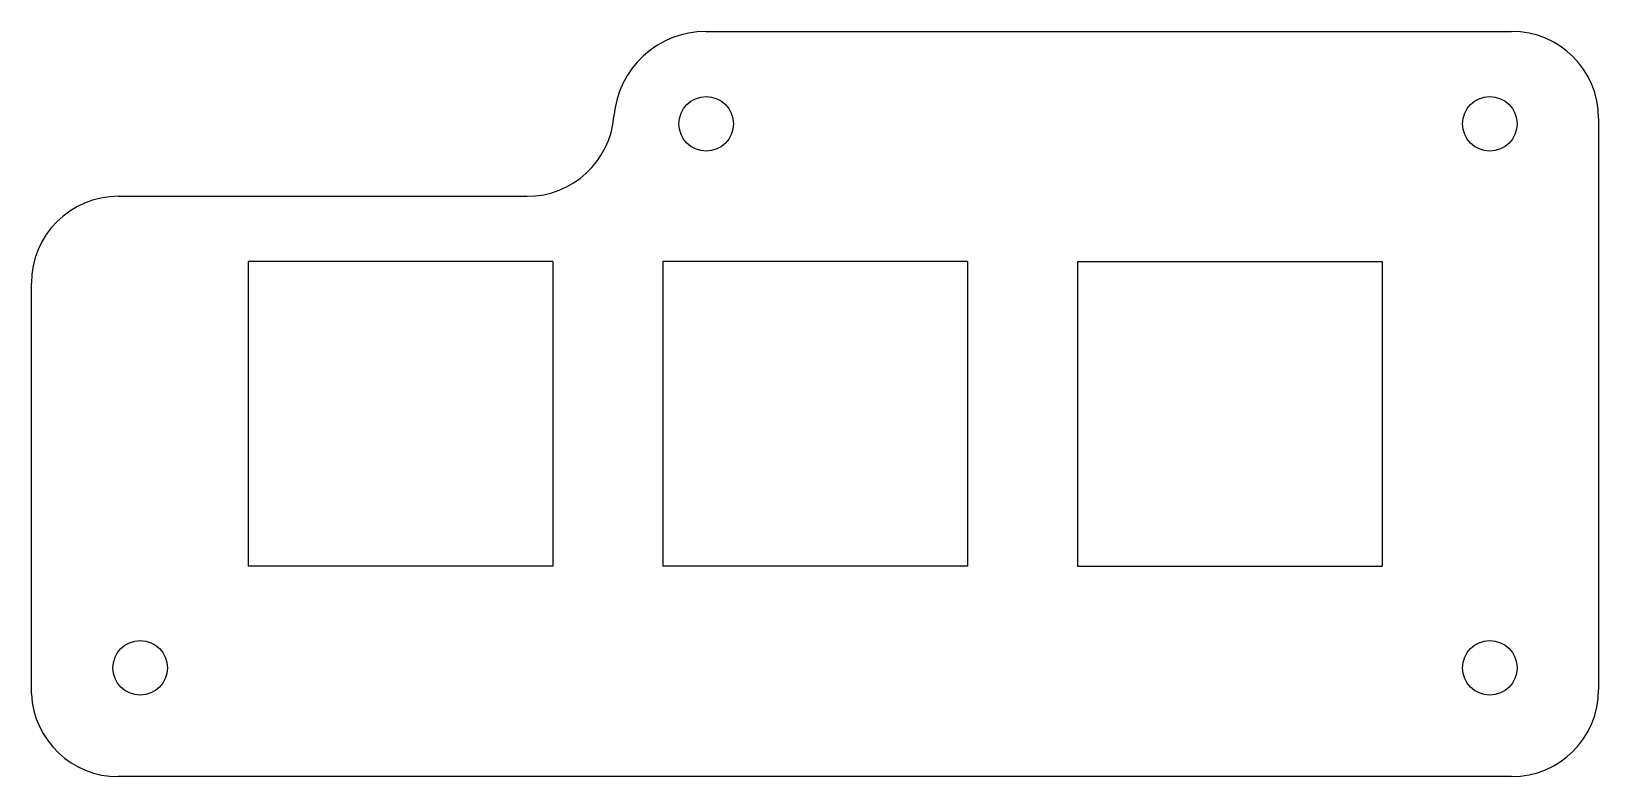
# Model space of a CAD drawing. Extents: x -3.6 to 3.6, y -2.6 to 0.83.
import ezdxf

# ---------------------------------------------------------------- set-up
doc = ezdxf.new("R2010")
doc.units = 0
doc.layers.add('VISIBLE', color=7, linetype='CONTINUOUS')

msp = doc.modelspace()

# ---------------------------------------------------------------- linework, layer by layer
at = {"layer": 'VISIBLE'}
for p, q in [((-0.5, 0.825), (3.2, 0.825)), ((3.6, 0.425), (3.6, -2.2)), ((-3.2, 0.067), (-1.3223, 0.067)), ((-1.204, -0.233), (-2.604, -0.233)), ((-2.604, -0.233), (-2.604, -1.633)), ((-1.204, -0.233), (-1.204, -1.633)), ((0.701, -0.233), (-0.699, -0.233)), ((-0.699, -0.233), (-0.699, -1.633)), ((0.701, -0.233), (0.701, -1.633)), ((1.206, -0.233), (1.206, -1.633)), ((1.206, -0.233), (2.606, -0.233)), ((2.606, -0.233), (2.606, -1.633)), ((-3.6, -2.2), (-3.6, -0.333)), ((-1.204, -1.633), (-2.604, -1.633)), ((0.701, -1.633), (-0.699, -1.633)), ((1.206, -1.633), (2.606, -1.633)), ((-3.5998, -2.2196), (-3.6, -2.2)), ((3.2, -2.6), (-3.2, -2.6))]:
    msp.add_line(p, q, dxfattribs=at)
for centre in [(-0.5, 0.4), (3.1, 0.4), (-3.1, -2.1), (3.1, -2.1)]:
    msp.add_circle(centre, 0.125, dxfattribs=at)
for centre, radius, start, end in [((-0.5, 0.4), 0.425, 90, 175.34176), ((3.2, 0.425), 0.4, 0, 90), ((-1.3223, 0.467), 0.4, 270, 355.34176), ((-3.2, -0.333), 0.4, 90, 180), ((-3.2004, -2.2002), 0.3998, 182.78747, 270.06131), ((3.2, -2.2), 0.4, 270, 0)]:
    msp.add_arc(centre, radius, start, end, dxfattribs=at)

doc.saveas('drawing.dxf')
